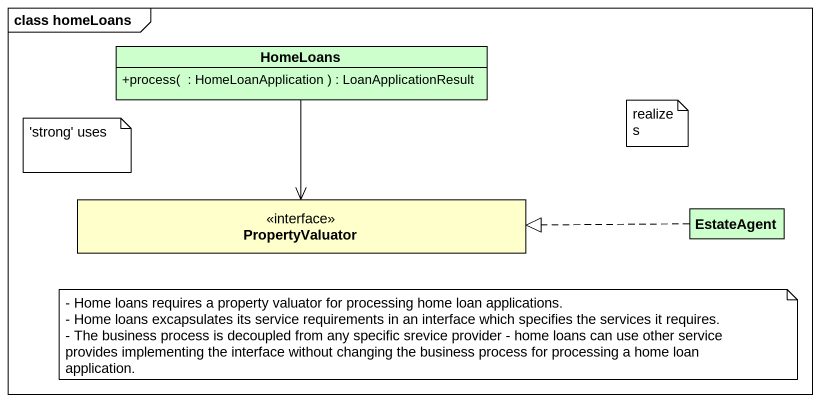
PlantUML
@startuml
mainframe class homeLoans
hide circle
hide empty members
skinparam classAttributeIconSize 0
class HomeLoans #CCFFCC {
  +process(  : HomeLoanApplication ) : LoanApplicationResult
}
interface PropertyValuator #FFFFCC
class EstateAgent #CCFFCC
HomeLoans --> PropertyValuator
EstateAgent .left.|> PropertyValuator
note as N1
  ~'strong' uses
end note
note as N2
  realizes
end note
note as N3
  - Home loans requires a property valuator for processing home loan applications.
  - Home loans excapsulates its service requirements in an interface which specifies the services it requires.
  - The business process is decoupled from any specific srevice provider - home loans can use other service provides implementing the interface without changing the business process for processing a home loan application.
end note
@enduml
